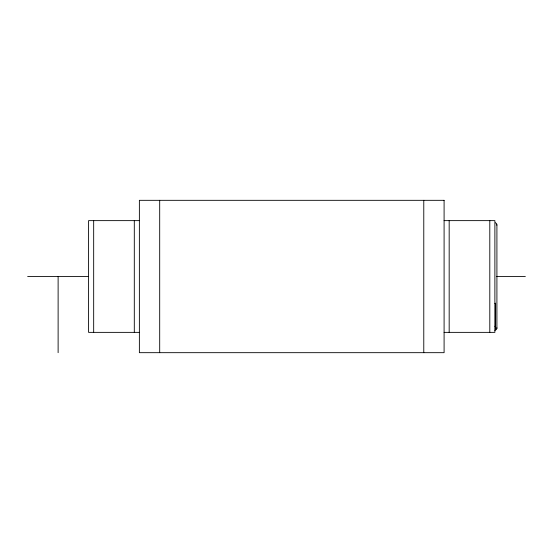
<?xml version="1.0" encoding="UTF-8"?>
<svg xmlns="http://www.w3.org/2000/svg" width="553" height="553" viewBox="0 0 553 553"><rect width="100%" height="100%" fill="white"/><g stroke="black" fill="none" stroke-linecap="round" stroke-linejoin="round"><path stroke-width="0.83" d="M496.843 225.223L496.635 223.682L495.405 222.735M496.912 224.698L496.912 328.302L496.317 329.74M494.88 330.335L495.405 330.265L495.405 303.141M494.88 303.417L495.405 303.383M139.377 220.633L88.591 220.633L88.591 332.367L139.377 332.367M444.094 220.633L494.88 220.633L494.88 332.367L444.094 332.367M27.65 276.5L88.591 276.5M496.573 276.5L525.35 276.5M494.88 326.27L495.405 326.339M496.843 327.777L496.912 328.302M489.799 220.633L489.799 332.367M449.174 220.633L449.174 332.367M423.778 200.324L423.778 352.676M159.693 200.324L159.693 352.676M134.303 220.633L134.303 332.367M93.671 220.633L93.671 332.367M58.12 276.5L58.12 352.676M444.094 200.324L139.377 200.324L139.377 352.676L444.094 352.676L444.094 200.324"/></g></svg>
